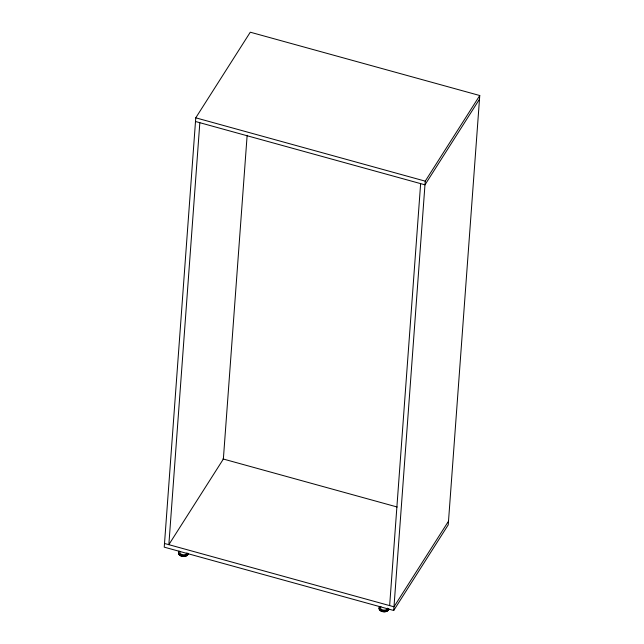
<?xml version="1.0" encoding="UTF-8"?>
<svg xmlns="http://www.w3.org/2000/svg" width="644" height="644" viewBox="0 0 644 644"><rect width="100%" height="100%" fill="white"/><g stroke="black" fill="none" stroke-linecap="round" stroke-linejoin="round"><path stroke-width="0.97" d="M195.768 117.82L164.236 547.15L393.717 610.48L448.232 524.86L479.764 95.529L250.283 32.2L195.768 117.82L425.241 181.149L479.764 95.529M199.833 122.698L168.849 544.663L223.363 459.043L247.143 135.304M389.644 605.601L420.637 183.637M393.717 610.48L425.241 181.149M479.49 99.208L424.976 184.828L195.494 121.499M448.506 521.181L393.983 606.801L164.51 543.472M222.896 458.914L397.187 507.013M388.718 608.894A4.902 2.979 4.2 0 1 382.246 610.657A4.902 2.979 4.2 0 1 379.614 606.382M388.807 609.055A4.902 2.979 4.2 0 1 382.705 611.599A4.902 2.979 4.2 0 1 379.549 607.203M388.493 609.562A4.645 2.826 4.2 0 1 382.753 611.655A4.645 2.826 4.2 0 1 379.558 607.767M387.575 608.161A3.614 2.198 4.2 0 1 382.89 609.989A3.614 2.198 4.2 0 1 380.966 606.592M182.075 555.514A3.614 2.198 4.2 0 1 181.705 555.394A4.902 2.979 4.2 0 1 179.056 551.031M180.739 554.911A3.614 2.198 4.2 0 1 180.481 554.709M182.067 555.611A3.614 2.198 4.2 0 1 181.705 555.498M180.731 555.015A3.614 2.198 4.2 0 1 180.473 554.814M188.161 553.55A4.902 2.979 4.2 0 1 181.689 555.305M188.233 553.373A4.902 2.979 4.2 0 1 182.695 556.336A4.902 2.979 4.2 0 1 178.774 552.149M187.959 553.582A4.645 2.826 4.2 0 1 183.749 556.448A4.645 2.826 4.2 0 1 178.726 553.655M187.026 552.818A3.614 2.198 4.2 0 1 182.727 554.717A3.614 2.198 4.2 0 1 180.046 551.667"/></g></svg>
